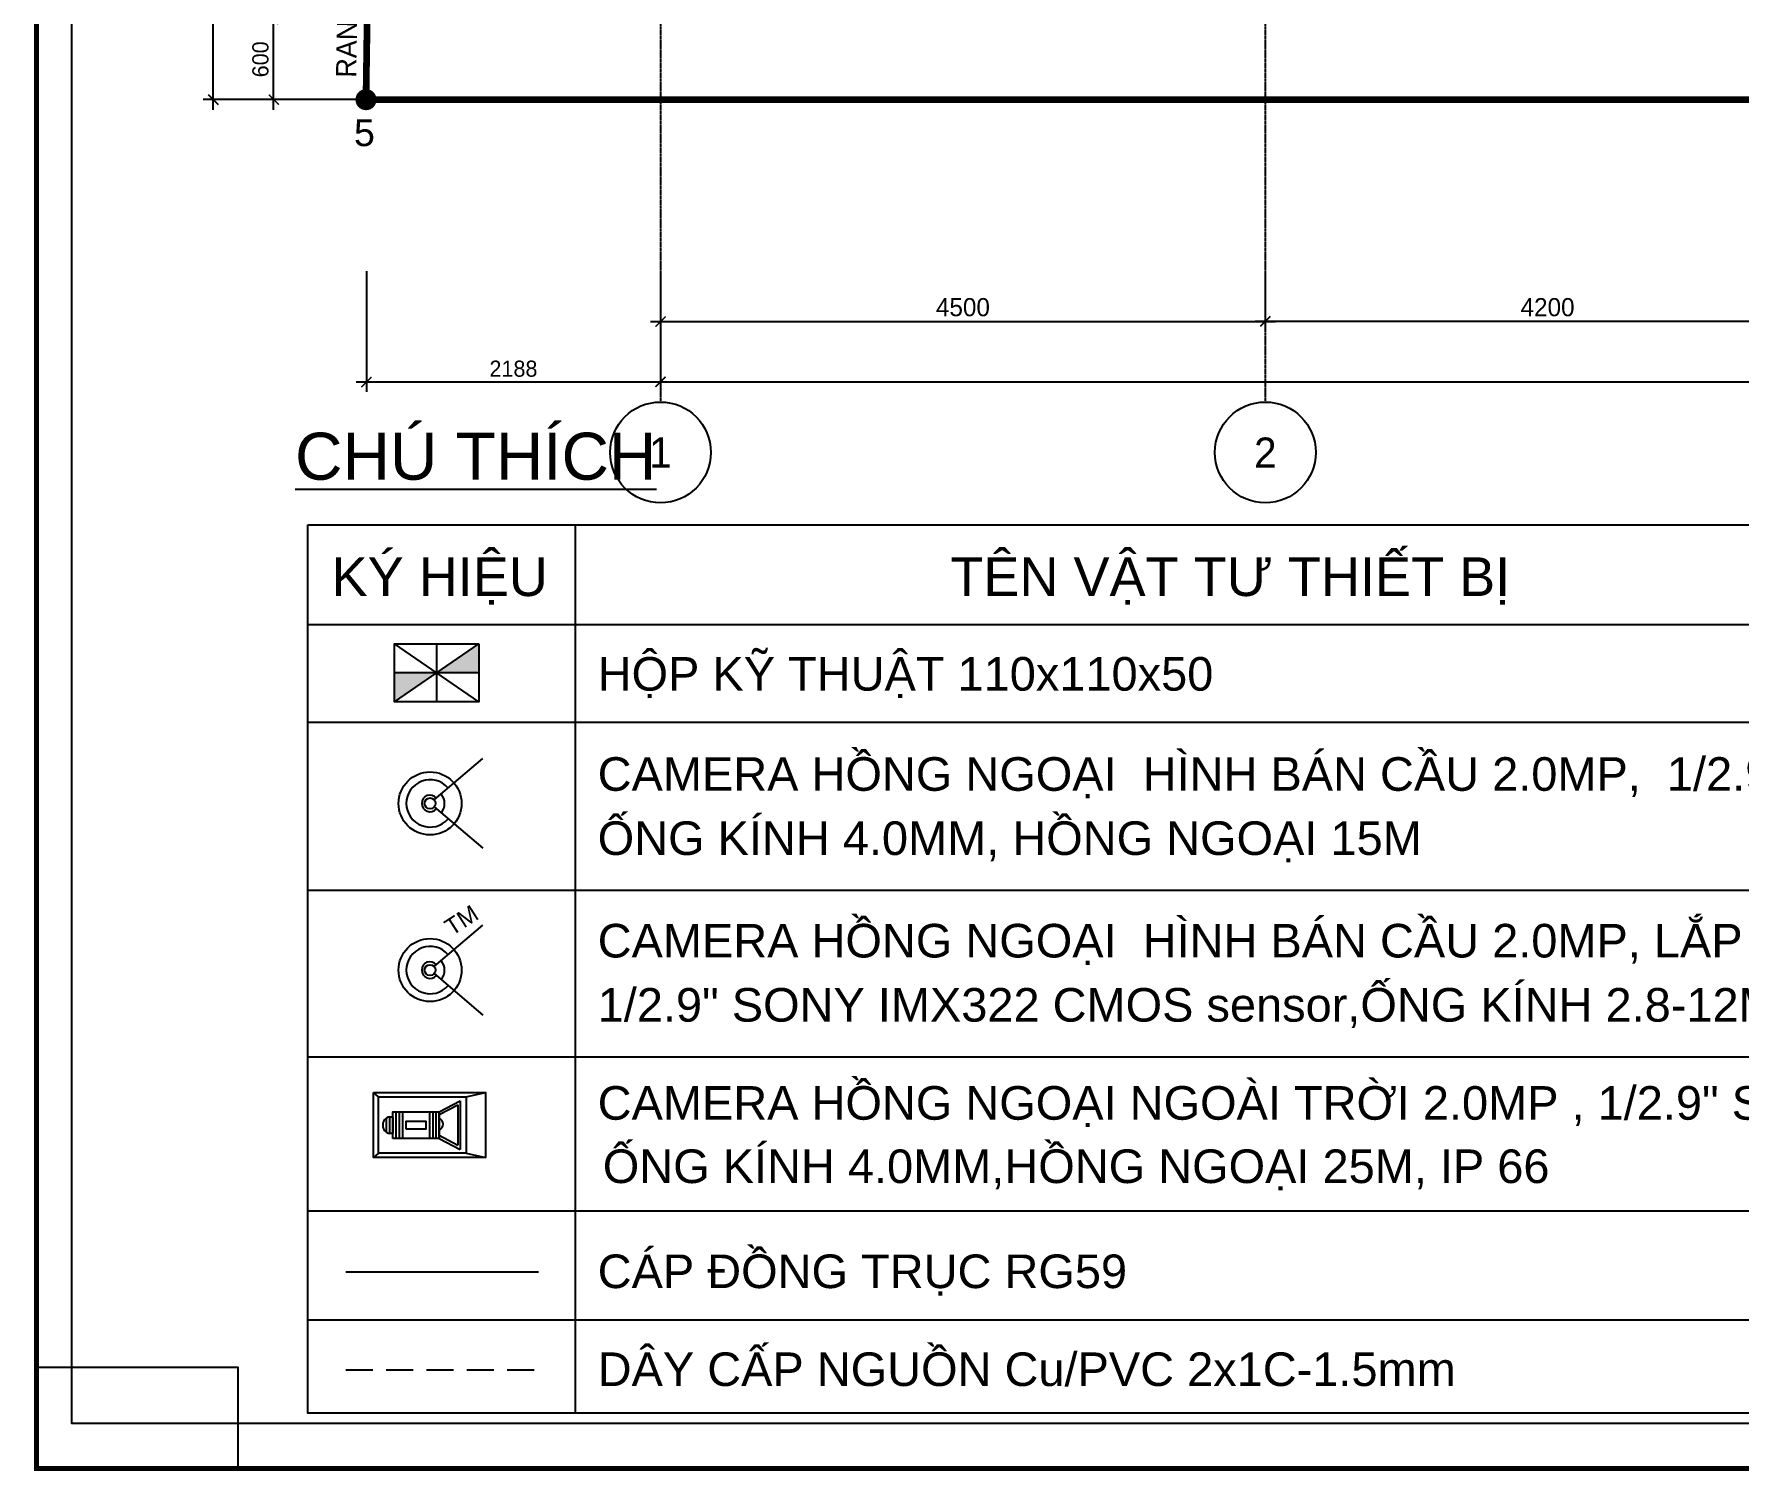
# Model space of a CAD drawing. Header units: inches. Extents: x 1721084 to 1854744, y 225101 to 488646.
# Drawn here: x 1765990 to 1778674, y 382807 to 393498 of the extents above; entities that cross this region are included whole.
import ezdxf
from ezdxf.enums import TextEntityAlignment as Align
from ezdxf.xclip import XClip

# ---------------------------------------------------------------- set-up
doc = ezdxf.new("R2010")
doc.units = ezdxf.units.IN
doc.header["$MEASUREMENT"] = 0
doc.header["$XCLIPFRAME"] = 0
for name, pattern in [('ACAD_ISO03W100', [30, 12, -18]), ('DASHDOT', [25.399999999999995, 12.7, -6.349999999999998, 0, -6.349999999999998]), ('HIDDEN', [0.375, 0.25, -0.125]), ('X-PL-BASE$0$X-GRID-BASE$0$CENTER2', [1.125, 0.75, -0.125, 0.125, -0.125]), ('X-PL-BASE$0$X-PL-BASE$0$DASHDOTX2', [2, 1, -0.5, 0, -0.5])]:
    doc.linetypes.add(name, pattern=pattern)
for name, color, linetype in [('A-ANNO-DIM 100', 252, 'Continuous'), ('CAMERA', 2, 'Continuous'), ('DIEN - DAY DIEN', 2, 'ACAD_ISO03W100'), ('PCCC', 11, 'Continuous'), ('TexPCC', 142, 'Continuous'), ('X-PL-BASE$0$X-GRID-BASE$0$A-ANNO-DIM 75', 250, 'Continuous'), ('X-PL-BASE$0$X-GRID-BASE$0$A-GRID', 250, 'X-PL-BASE$0$X-GRID-BASE$0$CENTER2'), ('X-PL-BASE$0$X-GRID-BASE$0$A-GRID-SYMB', 250, 'Continuous'), ('X-PL-BASE$0$X-PL-BASE$0$A-ANNO-DIM 75', 250, 'Continuous'), ('X-PL-BASE$0$X-PL-BASE$0$A-ANNO-RNAM', 250, 'Continuous'), ('X-PL-BASE$0$X-PL-BASE$0$A-XREF', 250, 'Continuous'), ('X-PL-BASE$0$X-PL-BASE$0$B-RanhHienTrang', 250, 'Continuous')]:
    doc.layers.add(name, color=color, linetype=linetype)
doc.layers.add('X-PL-BASE$0$X-PL-BASE$0$B-SoHieuDiem', color=250, linetype='Continuous', plot=False)
doc.layers.add('X-PL-BASE$0$X-PL-BASE$0$B-SoHieuDiem1', color=250, linetype='Continuous', plot=False)
doc.styles.add('ARIAL', font='arial.ttf')
doc.styles.add('X-PL-BASE$0$X-GRID-BASE$0$HDUNGARC', font='vn_vni.shx')
doc.styles.add('X-PL-BASE$0$X-GRID-BASE$0$SYMBTEXT', font='VAVON_.TTF')
doc.styles.add('X-PL-BASE$0$X-PL-BASE$0$HDUNGARC', font='vn_vni.shx')
doc.styles.add('X-PL-BASE$0$X-PL-BASE$0$SYMBTEXT', font='VAVON_.TTF')
doc.styles.add('X-PL-BASE$0$X-PL-BASE$0$VHELVEB', font='VHELVEB0.TTF')
doc.dimstyles.new('X-PL-BASE$0$X-GRID-BASE$0$DIM-75', dxfattribs={"dimscale": 75, "dimtxt": 1.8, "dimasz": 1, "dimexe": 1, "dimexo": 1, "dimgap": 0.5, "dimtad": 1, "dimdec": 0, "dimzin": 0, "dimdsep": 46, "dimtxsty": 'X-PL-BASE$0$X-GRID-BASE$0$HDUNGARC', "dimblk": 'X-PL-BASE$0$X-GRID-BASE$0$_ArchTick', "dimcen": 2, "dimdle": 1, "dimclrd": 256, "dimclre": 9, "dimclrt": 3, "dimadec": 0, "dimazin": 0, "dimtfac": 1, "dimtdec": 0, "dimtix": 1, "dimtmove": 2, "dimatfit": 2, "dimfxl": 1, "dimtolj": 1, "dimtzin": 0, "dimarcsym": 2})
doc.dimstyles.new('X-PL-BASE$0$X-PL-BASE$0$DIM-75', dxfattribs={"dimscale": 75, "dimtxt": 1.6, "dimasz": 1, "dimexe": 1, "dimexo": 1, "dimgap": 0.5, "dimtad": 1, "dimdec": 0, "dimzin": 0, "dimdsep": 46, "dimtxsty": 'X-PL-BASE$0$X-PL-BASE$0$HDUNGARC', "dimblk": 'X-PL-BASE$0$X-PL-BASE$0$_ArchTick', "dimcen": 2, "dimdle": 1, "dimclrd": 256, "dimclre": 9, "dimclrt": 3, "dimadec": 0, "dimazin": 0, "dimtfac": 1, "dimtdec": 0, "dimtix": 1, "dimtmove": 2, "dimatfit": 2, "dimfxl": 1, "dimtolj": 1, "dimtzin": 0, "dimarcsym": 2})

# ---------------------------------------------------------------- blocks, each defined once
blk = doc.blocks.new('X-PL-BASE$0$X-GRID-BASE$0$SYMB-GRID')
blk.add_circle((0, 0), 5)
at = {"color": 2, "style": 'X-PL-BASE$0$X-GRID-BASE$0$SYMBTEXT', "flags": 4}
blk.add_attdef('NUM', text='', height=3, dxfattribs=at).set_placement((0, 0), align=Align.MIDDLE)
blk = doc.blocks.new('X-PL-BASE$0$X-GRID-BASE$0$_ArchTick')
at = {"color": 0, "linetype": 'ByBlock', "const_width": 0.15}
blk.add_lwpolyline([(-0.5000000000000018, -0.4822552045807244), (0.5, 0.5177447954192829)], dxfattribs=at)
blk = doc.blocks.new('*D170')
at = {"layer": 'Defpoints', "color": 0, "transparency": 16777216}
for p in [(-2.2783e-12, -4200.000000207527), (4500.000000000129, -4200.000000207527), (4500.000000000129, -4650.000000207501)]:
    blk.add_point(p, dxfattribs=at)
at = {"layer": 'X-PL-BASE$0$X-GRID-BASE$0$A-ANNO-DIM 75', "color": 9, "lineweight": -2, "transparency": 16777216}
for p, q in [((-2.2829e-12, -4275.000000207525), (-2.3104e-12, -4725.000000207502)), ((4500.000000000129, -4275.000000207525), (4500.000000000129, -4725.000000207502))]:
    blk.add_line(p, q, dxfattribs=at)
at = {"layer": 'X-PL-BASE$0$X-GRID-BASE$0$A-ANNO-DIM 75', "lineweight": -2, "transparency": 16777216}
blk.add_line((-75.0000000000023, -4650.000000207501), (4575.000000000129, -4650.000000207501), dxfattribs=at)
at = {"layer": 'X-PL-BASE$0$X-GRID-BASE$0$A-ANNO-DIM 75', "lineweight": -2, "transparency": 16777216, "xscale": 75, "yscale": 75, "zscale": 75, "rotation": 180}
blk.add_blockref('X-PL-BASE$0$X-GRID-BASE$0$_ArchTick', (-2.3058e-12, -4650.000000207501), dxfattribs=at)
at = {"layer": 'X-PL-BASE$0$X-GRID-BASE$0$A-ANNO-DIM 75', "lineweight": -2, "transparency": 16777216, "xscale": 75, "yscale": 75, "zscale": 75}
blk.add_blockref('X-PL-BASE$0$X-GRID-BASE$0$_ArchTick', (4500.000000000129, -4650.000000207501), dxfattribs=at)
at = {"layer": 'X-PL-BASE$0$X-GRID-BASE$0$A-ANNO-DIM 75', "color": 3, "transparency": 16777216, "insert": (2250.000000000064, -4545.000000207502), "char_height": 135, "attachment_point": 5, "style": 'X-PL-BASE$0$X-GRID-BASE$0$HDUNGARC'}
blk.add_mtext('\\A1;4500', dxfattribs=at)
blk = doc.blocks.new('*D174')
at = {"layer": 'Defpoints', "color": 0, "transparency": 16777216}
for p in [(4.9977e-12, -4200.000000207527), (25599.99999999996, -4200.000000207527), (25599.99999999996, -5100.000000207479)]:
    blk.add_point(p, dxfattribs=at)
at = {"layer": 'X-PL-BASE$0$X-GRID-BASE$0$A-ANNO-DIM 75', "color": 9, "lineweight": -2, "transparency": 16777216}
for p, q in [((4.9931e-12, -4275.000000207525), (4.937999999999999e-12, -5175.000000207479)), ((25599.99999999996, -4275.000000207525), (25599.99999999996, -5175.000000207479))]:
    blk.add_line(p, q, dxfattribs=at)
at = {"layer": 'X-PL-BASE$0$X-GRID-BASE$0$A-ANNO-DIM 75', "lineweight": -2, "transparency": 16777216}
blk.add_line((-74.99999999999505, -5100.000000207479), (25674.99999999996, -5100.000000207479), dxfattribs=at)
at = {"layer": 'X-PL-BASE$0$X-GRID-BASE$0$A-ANNO-DIM 75', "lineweight": -2, "transparency": 16777216, "xscale": 75, "yscale": 75, "zscale": 75, "rotation": 180}
blk.add_blockref('X-PL-BASE$0$X-GRID-BASE$0$_ArchTick', (4.9426e-12, -5100.000000207479), dxfattribs=at)
at = {"layer": 'X-PL-BASE$0$X-GRID-BASE$0$A-ANNO-DIM 75', "lineweight": -2, "transparency": 16777216, "xscale": 75, "yscale": 75, "zscale": 75}
blk.add_blockref('X-PL-BASE$0$X-GRID-BASE$0$_ArchTick', (25599.99999999996, -5100.000000207479), dxfattribs=at)
at = {"layer": 'X-PL-BASE$0$X-GRID-BASE$0$A-ANNO-DIM 75', "color": 3, "transparency": 16777216, "insert": (12799.99999999998, -4995.000000207479), "char_height": 135, "attachment_point": 5, "style": 'X-PL-BASE$0$X-GRID-BASE$0$HDUNGARC'}
blk.add_mtext('\\A1;25600', dxfattribs=at)
blk = doc.blocks.new('*D183')
at = {"layer": 'Defpoints', "color": 0, "transparency": 16777216}
for p in [(4500.000000000129, -4200.000000207527), (8700, -4200.000000207527), (4500.000000000129, -4650.000000207501)]:
    blk.add_point(p, dxfattribs=at)
at = {"layer": 'X-PL-BASE$0$X-GRID-BASE$0$A-ANNO-DIM 75', "color": 9, "lineweight": -2, "transparency": 16777216}
for p, q in [((4500.000000000129, -4275.000000207525), (4500.000000000129, -4725.000000207502)), ((8700, -4275.000000207525), (8700, -4725.000000207502))]:
    blk.add_line(p, q, dxfattribs=at)
at = {"layer": 'X-PL-BASE$0$X-GRID-BASE$0$A-ANNO-DIM 75', "lineweight": -2, "transparency": 16777216}
blk.add_line((8775, -4650.000000207501), (4425.000000000131, -4650.000000207501), dxfattribs=at)
at = {"layer": 'X-PL-BASE$0$X-GRID-BASE$0$A-ANNO-DIM 75', "lineweight": -2, "transparency": 16777216, "xscale": 75, "yscale": 75, "zscale": 75, "rotation": 180}
blk.add_blockref('X-PL-BASE$0$X-GRID-BASE$0$_ArchTick', (4500.000000000129, -4650.000000207501), dxfattribs=at)
at = {"layer": 'X-PL-BASE$0$X-GRID-BASE$0$A-ANNO-DIM 75', "lineweight": -2, "transparency": 16777216, "xscale": 75, "yscale": 75, "zscale": 75}
blk.add_blockref('X-PL-BASE$0$X-GRID-BASE$0$_ArchTick', (8700, -4650.000000207501), dxfattribs=at)
at = {"layer": 'X-PL-BASE$0$X-GRID-BASE$0$A-ANNO-DIM 75', "color": 3, "transparency": 16777216, "insert": (6600.000000000065, -4545.000000207502), "char_height": 135, "attachment_point": 5, "style": 'X-PL-BASE$0$X-GRID-BASE$0$HDUNGARC'}
blk.add_mtext('\\A1;4200', dxfattribs=at)
blk = doc.blocks.new('X-PL-BASE$0$X-PL-BASE$0$_ArchTick')
at = {"color": 0, "linetype": 'ByBlock', "const_width": 0.15}
blk.add_lwpolyline([(-0.5000000000000018, -0.4822552045807244), (0.5, 0.5177447954192829)], dxfattribs=at)
blk = doc.blocks.new('*D684')
at = {"layer": 'Defpoints', "color": 0, "transparency": 16777216}
for p in [(-3328.678544014188, -999.9999999998106), (-2455.020006202403, -999.9999999998108), (-2191.332516900228, -2999.999999999712)]:
    blk.add_point(p, dxfattribs=at)
at = {"layer": 'X-PL-BASE$0$X-PL-BASE$0$A-ANNO-DIM 75', "color": 9, "lineweight": -2, "transparency": 16777216}
for p, q in [((-2530.020006202403, -999.9999999998108), (-3403.678544014188, -999.9999999998105)), ((-2266.332516900228, -2999.999999999712), (-3403.678544014189, -2999.999999999711))]:
    blk.add_line(p, q, dxfattribs=at)
at = {"layer": 'X-PL-BASE$0$X-PL-BASE$0$A-ANNO-DIM 75', "lineweight": -2, "transparency": 16777216}
blk.add_line((-3328.678544014189, -3074.999999999711), (-3328.678544014188, -924.9999999998106), dxfattribs=at)
at = {"layer": 'X-PL-BASE$0$X-PL-BASE$0$A-ANNO-DIM 75', "lineweight": -2, "transparency": 16777216, "xscale": 75, "yscale": 75, "zscale": 75}
for p, rotation in [((-3328.678544014188, -999.9999999998106), 90), ((-3328.678544014189, -2999.999999999711), 270)]:
    blk.add_blockref('X-PL-BASE$0$X-PL-BASE$0$_ArchTick', p, dxfattribs=dict(at, rotation=rotation))
at = {"layer": 'X-PL-BASE$0$X-PL-BASE$0$A-ANNO-DIM 75', "color": 3, "transparency": 16777216, "insert": (-3426.178544014188, -1999.999999999761), "char_height": 120, "attachment_point": 5, "rotation": 90, "style": 'X-PL-BASE$0$X-PL-BASE$0$HDUNGARC'}
blk.add_mtext('\\A1;2000', dxfattribs=at)
blk = doc.blocks.new('*D686')
at = {"layer": 'Defpoints', "color": 0, "transparency": 16777216}
for p in [(-2188.276561380866, -4200.000000207527), (-9.5647745e-09, -4200.000000207527), (-9.56482960910596e-09, -5100.000000207479)]:
    blk.add_point(p, dxfattribs=at)
at = {"layer": 'X-PL-BASE$0$X-PL-BASE$0$A-ANNO-DIM 75', "color": 9, "lineweight": -2, "transparency": 16777216}
for p, q in [((-2188.276561380866, -4275.000000207527), (-2188.276561380866, -5175.000000207479)), ((-9.564779092425496e-09, -4275.000000207527), (-9.564834201531457e-09, -5175.000000207479))]:
    blk.add_line(p, q, dxfattribs=at)
at = {"layer": 'X-PL-BASE$0$X-PL-BASE$0$A-ANNO-DIM 75', "lineweight": -2, "transparency": 16777216}
blk.add_line((-2263.276561380866, -5100.000000207479), (74.99999999043517, -5100.000000207479), dxfattribs=at)
at = {"layer": 'X-PL-BASE$0$X-PL-BASE$0$A-ANNO-DIM 75', "lineweight": -2, "transparency": 16777216, "xscale": 75, "yscale": 75, "zscale": 75, "rotation": 180}
blk.add_blockref('X-PL-BASE$0$X-PL-BASE$0$_ArchTick', (-2188.276561380866, -5100.000000207479), dxfattribs=at)
at = {"layer": 'X-PL-BASE$0$X-PL-BASE$0$A-ANNO-DIM 75', "lineweight": -2, "transparency": 16777216, "xscale": 75, "yscale": 75, "zscale": 75}
blk.add_blockref('X-PL-BASE$0$X-PL-BASE$0$_ArchTick', (-9.56482960910596e-09, -5100.000000207479), dxfattribs=at)
at = {"layer": 'X-PL-BASE$0$X-PL-BASE$0$A-ANNO-DIM 75', "color": 3, "transparency": 16777216, "insert": (-1094.138280695215, -5002.500000207479), "char_height": 120, "attachment_point": 5, "style": 'X-PL-BASE$0$X-PL-BASE$0$HDUNGARC'}
blk.add_mtext('\\A1;2188', dxfattribs=at)
blk = doc.blocks.new('X-PL-BASE$0$X-PL-BASE$0$RANH DAT')
at = {"color": 20, "linetype": 'X-PL-BASE$0$X-PL-BASE$0$DASHDOTX2', "ltscale": 4, "const_width": 50}
blk.add_lwpolyline([(-11627.29456309721, -102.3376698006832), (-11627.29456309721, -102.3376698006832), (-2.910383e-10, 1.164153e-10), (992.3107898987656, 14373.5282487044), (-5110.730678946215, 14733.68764396724), (-10633.96828031746, 15059.63101499682), (-41580.12939057983, 16885.85990410079), (-41827.60296804322, -102.3376699942382), (-17866.78343735436, -102.337669765111), (-11627.29456321617, -102.3376697921485)], dxfattribs=at)
at = {"layer": 'X-PL-BASE$0$X-PL-BASE$0$B-SoHieuDiem1', "const_width": 78.39999999999998}
blk.add_lwpolyline([(-41866.70203166061, -99.52640274440886, 1), (-41788.50390442562, -105.1489372441042, 1)], format="xyb", close=True, dxfattribs=at)
at = {"layer": 'X-PL-BASE$0$X-PL-BASE$0$A-ANNO-RNAM', "insert": (-41966.95550611096, 574.2474264713583), "char_height": 150, "width": 5649.764704245291, "attachment_point": 5, "rotation": 89, "style": 'X-PL-BASE$0$X-PL-BASE$0$SYMBTEXT'}
blk.add_mtext('RANH ÑAÁT', dxfattribs=at)
at = {"layer": 'X-PL-BASE$0$X-PL-BASE$0$B-SoHieuDiem', "style": 'X-PL-BASE$0$X-PL-BASE$0$VHELVEB'}
blk.add_text('5', height=200, dxfattribs=at).set_placement((-41916.93458440444, -448.2561537951551))
blk = doc.blocks.new('*D689')
at = {"layer": 'Defpoints', "color": 0, "transparency": 16777216}
for p in [(-2878.678544014191, -2399.999999938294), (-2455.020006202403, -2399.999999938294), (-2191.332516900228, -2999.999999996058)]:
    blk.add_point(p, dxfattribs=at)
at = {"layer": 'X-PL-BASE$0$X-PL-BASE$0$A-ANNO-DIM 75', "color": 9, "lineweight": -2, "transparency": 16777216}
for p, q in [((-2530.020006202403, -2399.999999938294), (-2953.678544014191, -2399.999999938294)), ((-2266.332516900228, -2999.999999996058), (-2953.678544014191, -2999.999999996058))]:
    blk.add_line(p, q, dxfattribs=at)
at = {"layer": 'X-PL-BASE$0$X-PL-BASE$0$A-ANNO-DIM 75', "lineweight": -2, "transparency": 16777216}
blk.add_line((-2878.678544014192, -3074.999999996058), (-2878.678544014191, -2324.999999938294), dxfattribs=at)
at = {"layer": 'X-PL-BASE$0$X-PL-BASE$0$A-ANNO-DIM 75', "lineweight": -2, "transparency": 16777216, "xscale": 75, "yscale": 75, "zscale": 75}
for p, rotation in [((-2878.678544014191, -2399.999999938294), 90), ((-2878.678544014191, -2999.999999996058), 270)]:
    blk.add_blockref('X-PL-BASE$0$X-PL-BASE$0$_ArchTick', p, dxfattribs=dict(at, rotation=rotation))
at = {"layer": 'X-PL-BASE$0$X-PL-BASE$0$A-ANNO-DIM 75', "color": 3, "transparency": 16777216, "insert": (-2976.178544014191, -2699.999999967176), "char_height": 120, "attachment_point": 5, "rotation": 90, "style": 'X-PL-BASE$0$X-PL-BASE$0$HDUNGARC'}
blk.add_mtext('\\A1;600', dxfattribs=at)
blk = doc.blocks.new('I.A.M TITLEBLOCK - A2 -H')
at = {"const_width": 0.5}
blk.add_lwpolyline([(5, 2.999999999999972), (591.9999999999998, 2.999999999999886), (589.9999999999998, 417), (5, 417.0000000000002)], close=True, dxfattribs=at)
at = {"layer": 'Defpoints', "color": 8}
blk.add_lwpolyline([(5, 3.000000350111236), (25, 3.000000350111236), (25, 13.00000035011123), (5, 13.00000035011123)], close=True, dxfattribs=at)
blk = doc.blocks.new('698af3')
at = {"layer": 'PCCC'}
h = blk.add_hatch(color=256, dxfattribs=at)
h.paths.add_polyline_path([(-242526.4515556002, 735778.5363961216), (-242351.4953800899, 735524.4451143703), (-242351.4953800899, 735778.5363961217)])
h.paths.add_polyline_path([(-242351.4953800899, 735524.4451143703), (-242351.4953800899, 735270.353832619), (-242176.5392045799, 735270.353832619)])
for p, q in [((-242176.5392045798, 735778.5363961216), (-242526.4515556002, 735270.353832619)), ((-242176.5392045798, 735270.353832619), (-242526.4515556002, 735778.5363961216)), ((-242351.4953800899, 735778.5363961216), (-242351.4953800899, 735270.353832619)), ((-242526.4515556002, 735524.4451143703), (-242176.5392045798, 735524.4451143703))]:
    blk.add_line(p, q, dxfattribs=at)
blk.add_lwpolyline([(-242526.4515556002, 735778.5363961216), (-242176.5392045798, 735778.5363961216), (-242176.5392045798, 735270.353832619), (-242526.4515556002, 735270.353832619)], close=True, dxfattribs=at)
blk = doc.blocks.new('C3')
at = {"layer": 'CAMERA', "color": 142}
for p, q in [((229715.5539634958, 35030.81197057175), (229173.6742924595, 34396.03102770127)), ((229807.4707588405, 35030.81197057172), (230349.3504298771, 34396.03102770148))]:
    blk.add_line(p, q, dxfattribs=at)
at = {"layer": 'CAMERA'}
blk.add_circle((229761.5123611682, 35084.64959646283), 412.1698115390026, dxfattribs=at)
at = {"layer": 'CAMERA', "color": 142}
blk.add_circle((229761.5123611682, 35084.64959646282), 70.78604578723753, dxfattribs=at)
at = {"layer": 'CAMERA', "color": 252}
for centre, radius, start, end in [((229761.5123611682, 35084.64959646283), 310.2277270251499, 310.4856721771867, 229.5143278228133), ((229761.5123611682, 35084.64959646282), 108.6542135993546, 310.4856721771623, 229.5143278227866), ((229761.5123611682, 35084.64959646282), 190.3964792308931, 229.5143278228009, 310.4856721771867)]:
    blk.add_arc(centre, radius, start, end, dxfattribs=at)
blk = doc.blocks.new('CCN')
at = {"layer": 'CAMERA', "color": 252}
for p, q in [((139315.8801169941, 51989.37427525943), (139763.8884176138, 51989.37427525943)), ((139315.8801169941, 51934.1036984215), (139763.8884176138, 51934.1036984215)), ((139315.8801169941, 51878.83312158356), (139763.8884176138, 51878.83312158356)), ((139315.8801169941, 51424.02549066453), (139763.8884176138, 51424.02549066453)), ((139315.8801169941, 51368.75491382658), (139763.8884176138, 51368.75491382658)), ((139315.8801169941, 51313.48433698865), (139763.8884176138, 51313.48433698865)), ((139368.6550771076, 51262.96133313022), (139203.0861185244, 50952.39267907573)), ((139718.1507476462, 51262.96133313022), (139883.7197062294, 50952.39267907573))]:
    blk.add_line(p, q, dxfattribs=at)
at = {"layer": 'CAMERA'}
for p, q in [((139315.8801169941, 51262.96133313022), (139128.0059016106, 50910.55323258707)), ((139763.8884176138, 51262.96133313022), (139951.7626329973, 50910.55323258707))]:
    blk.add_line(p, q, dxfattribs=at)
blk.add_lwpolyline([(139315.8801169941, 52046.83238175139), (139763.8884176138, 52046.83238175139), (139763.8884176138, 51262.96133313022), (139315.8801169941, 51262.96133313022)], close=True, dxfattribs=at)
at = {"layer": 'CAMERA', "color": 252}
blk.add_lwpolyline([(139471.553214884, 51820.39620871947), (139608.215319724, 51820.39620871947), (139608.215319724, 51491.40804203786), (139471.553214884, 51491.40804203786)], close=True, dxfattribs=at)
at = {"layer": 'CAMERA'}
for points in [[(139315.8801169941, 51262.96133313022), (139763.8884176138, 51262.96133313022)], [(139951.7626329973, 50910.55323258707), (139128.0059016106, 50910.55323258707)]]:
    blk.add_lwpolyline(points, dxfattribs=at)
at = {"layer": 'CAMERA', "color": 252}
blk.add_lwpolyline([(139883.7197062294, 50952.39267907573), (139203.0861185244, 50952.39267907573)], dxfattribs=at)
blk.add_arc((139555.633544491, 51302.9521364386), 103.9176802170721, 202.6332838919741, 337.3667161080135, dxfattribs=at)
blk = doc.blocks.new('C2')
at = {"layer": 'CAMERA', "color": 252}
for p, q in [((140548.3075924766, 51898.53797880664), (140316.6718721305, 51898.53797880664)), ((140574.7032529928, 51841.07987231469), (140290.2762116142, 51841.07987231469))]:
    blk.add_line(p, q, dxfattribs=at)
at = {"layer": 'CAMERA'}
blk.add_lwpolyline([(140574.7032529928, 51841.07987231469), (140574.7032529928, 51783.62176582275), (140290.2762116142, 51783.62176582275), (140290.2762116142, 51841.07987231469)], dxfattribs=at)
blk.add_arc((140432.4897323035, 51810.54045025216), 145.4556350464081, 12.1198296463737, 167.8801703536263, dxfattribs=at)
blk.add_blockref('CCN', (892.6054649995641, -263.2106159286341), dxfattribs=at)
blk = doc.blocks.new('nn')
at = {"layer": 'CAMERA', "color": 252}
for p, q in [((138919.5471242203, -107494.0610649325), (138834.0578124885, -107420.8919096989)), ((140397.9791436578, -107494.0610649324), (140727.7548574878, -107420.8919096988)), ((138919.5471242203, -107494.0610649325), (140397.9791436578, -107494.0610649324)), ((138919.5471242203, -108448.2035011566), (138919.5471242203, -107494.0610649325)), ((140397.9791436578, -107494.0610649324), (140397.9791436578, -108448.2035011566)), ((138919.5471242203, -108448.2035011566), (138834.0578124885, -108521.3726563902)), ((140397.9791436578, -108448.2035011566), (138919.5471242203, -108448.2035011566)), ((140397.9791436578, -108448.2035011566), (140727.7548574878, -108521.3726563902))]:
    blk.add_line(p, q, dxfattribs=at)
at = {"layer": 'CAMERA'}
blk.add_lwpolyline([(138834.0578124885, -107420.8919096988), (140727.7548574878, -107420.8919096988), (140727.7548574878, -108521.3726563902), (138834.0578124885, -108521.3726563902)], close=True, dxfattribs=at)
at = {"layer": 'CAMERA', "rotation": 90}
blk.add_blockref('C2', (190944.9439793499, -248405.7129455522), dxfattribs=at)
blk = doc.blocks.new('Chú Thích')
at = {"layer": 'PCCC'}
for p, q in [((2001.14539893443, -22.27537694852799), (2001.14539893443, -6633.42320031449)), ((11.80843686405569, -763.0583166353754), (18719.57934450731, -763.0583166353754)), ((293.9650231846608, -5580.528338097603), (1728.147078263457, -5580.528338097603))]:
    blk.add_line(p, q, dxfattribs=at)
at = {"layer": 'PCCC', "color": 37}
for p, q in [((11.80843686405569, -1491.71863673818), (18719.57934450731, -1491.71863673818)), ((11.80843686405569, -2740.122171669267), (18719.57934450731, -2740.122171669267)), ((11.80843686405569, -3980.341490621919), (18719.57934450731, -3980.341490621919)), ((11.80843686405569, -5127.349610113539), (18719.57934450731, -5127.349610113539)), ((11.80843686405569, -5937.248667204287), (18719.57934450731, -5937.248667204287))]:
    blk.add_line(p, q, dxfattribs=at)
at = {"layer": 'PCCC', "linetype": 'HIDDEN', "ltscale": 800}
blk.add_line((293.9650231846608, -6309.188658200423), (1728.147078263457, -6309.188658200423), dxfattribs=at)
at = {"layer": 'PCCC'}
blk.add_lwpolyline([(11.80843686405569, -22.27537694852799), (18719.57934450731, -22.27537694852799), (18719.57934450731, -6633.42320031449), (11.80843686405569, -6633.42320031449)], close=True, dxfattribs=at)
at = {"layer": 'CAMERA', "xscale": 0.568682713046049, "yscale": 0.568682713046049, "zscale": 0.568682713046049, "rotation": 90}
for p in [(20872.44966236537, -132756.5304041228), (20872.44966236537, -133996.7497230755)]:
    blk.add_blockref('C3', p, dxfattribs=at)
at = {"layer": 'CAMERA', "xscale": 0.4402944000127416, "yscale": 0.4402944000127416, "zscale": 0.4402944000127416}
blk.add_blockref('nn', (-60627.71250004746, 43050.97204169798), dxfattribs=at)
at = {"layer": 'PCCC', "xscale": 1.23200000002786, "yscale": 1.23200000002786, "zscale": 1.23200000002786, "rotation": 270}
blk.add_blockref('698af3', (-905196.6721825692, -299701.1325109764), dxfattribs=at)
at = {"layer": 'TexPCC', "color": 7, "style": 'ARIAL'}
for s, height, p in [('%%UCHÚ THÍCH', 350, (1260.256939860061, 313.3090289440006)), ('KÝ HIỆU', 288, (992.7811748128734, -552.0252080283244)), ('TÊN VẬT TƯ THIẾT BỊ', 288, (6874.20372899517, -552.0252080283244))]:
    blk.add_text(s, height=height, dxfattribs=at).set_placement(p, align=Align.CENTER)
for s, p in [('HỘP KỸ THUẬT 110x110x50', (2167.720812990854, -1256.192708165312)), ('CAMERA HỒNG NGOẠI  HÌNH BÁN CẦU 2.0MP,  1/2.9" SONY IMX322 CMOS sensor,', (2167.720812990854, -2001.429512908464)), ('ỐNG KÍNH 4.0MM, HỒNG NGOẠI 15M ', (2167.720812990854, -2478.855594499037)), ('CAMERA HỒNG NGOẠI  HÌNH BÁN CẦU 2.0MP, LẮP TRONG THANG MÁY, ', (2167.720812990854, -3241.648831861115)), ('1/2.9" SONY IMX322 CMOS sensor,ỐNG KÍNH 2.8-12MM, HỒNG NGOẠI 15M ', (2167.720812990854, -3719.074913451688)), ('CAMERA HỒNG NGOẠI NGOÀI TRỜI 2.0MP , 1/2.9" SONY IMX322 CMOS sensor,', (2167.720812990854, -4448.907395428047)), ('ỐNG KÍNH 4.0MM,HỒNG NGOẠI 25M, IP 66 ', (2205.518170600757, -4920.108717818744)), ('CÁP ĐỒNG TRỤC RG59', (2167.720812990854, -5701.72273863155)), ('DÂY CẤP NGUỒN Cu/PVC 2x1C-1.5mm', (2167.720812990854, -6430.383058734325))]:
    blk.add_text(s, height=250, dxfattribs=at).set_placement(p)
blk.add_text('TM', height=125, rotation=32.69729470274764, dxfattribs=at).set_placement((1081.580035609055, -3084.604373695718))
blk = doc.blocks.new('X-PL-BASE$0$X-GRID-BASE')
at = {"layer": 'X-PL-BASE$0$X-GRID-BASE$0$A-GRID', "ltscale": 8}
for p, q in [((5.9835e-12, 15788.19757388748), (-2.3166e-12, -5250.000000207478)), ((4500.000000000136, 15788.19757388748), (4500.000000000129, -5250.000000207478))]:
    blk.add_line(p, q, dxfattribs=at)
at = {"layer": 'X-PL-BASE$0$X-GRID-BASE$0$A-GRID-SYMB'}
ref = blk.add_blockref('X-PL-BASE$0$X-GRID-BASE$0$SYMB-GRID', (7.07381e-11, -5625.000000207478), dxfattribs=dict(at, xscale=75, yscale=75, zscale=75))
ref.add_attrib('NUM', '1', dxfattribs={"layer": '0', "color": 2, "height": 224.9999999999999, "style": 'X-PL-BASE$0$X-GRID-BASE$0$SYMBTEXT'}).set_placement((7.07381e-11, -5625.000000207478), align=Align.MIDDLE)
ref = blk.add_blockref('X-PL-BASE$0$X-GRID-BASE$0$SYMB-GRID', (4500.000000000129, -5625.000000207455), dxfattribs=dict(at, xscale=75, yscale=75, zscale=75))
ref.add_attrib('NUM', '2', dxfattribs={"layer": '0', "color": 2, "height": 224.9999999999999, "style": 'X-PL-BASE$0$X-GRID-BASE$0$SYMBTEXT'}).set_placement((4500.000000000129, -5625.000000207455), align=Align.MIDDLE)
at = {"layer": 'X-PL-BASE$0$X-GRID-BASE$0$A-ANNO-DIM 75'}
for base, p1, p2, picture, middle in [((4500.000000000129, -4650.000000207501), (-2.2783e-12, -4200.000000207527), (4500.000000000129, -4200.000000207527), '*D170', (2250.000000000064, -4545.000000207502)), ((25599.99999999996, -5100.000000207479), (4.9977e-12, -4200.000000207527), (25599.99999999996, -4200.000000207527), '*D174', (12799.99999999998, -4995.000000207479))]:
    dim = blk.add_linear_dim(base=base, p1=p1, p2=p2, dimstyle='X-PL-BASE$0$X-GRID-BASE$0$DIM-75', dxfattribs=at)
    dim.commit()
    dim.dimension.update_dxf_attribs({"geometry": picture, "text_midpoint": middle})
dim = blk.add_linear_dim(base=(4500.000000000129, -4650.000000207501), p1=(8700, -4200.000000207527), p2=(4500.000000000129, -4200.000000207527), angle=180, dimstyle='X-PL-BASE$0$X-GRID-BASE$0$DIM-75', dxfattribs=at)
dim.commit()
dim.dimension.update_dxf_attribs({"geometry": '*D183', "text_midpoint": (6600.000000000065, -4545.000000207502)})
blk = doc.blocks.new('X-PL-BASE')
at = {"layer": 'Defpoints', "color": 5}
blk.add_lwpolyline([(34696.32145598597, -12850.40767212701), (-4378.678544014038, -12850.40767212701), (-4378.678544014038, 17749.59232787299), (34696.32145598597, 17749.59232787299)], close=True, dxfattribs=at)
blk.add_lwpolyline([(34696.32145598597, -12850.40767212701), (-4378.678544014038, -12850.40767212701), (-4378.678544014038, 17749.59232787299), (34696.32145598597, 17749.59232787299)], close=True, dxfattribs=at)
at = {"layer": 'X-PL-BASE$0$X-PL-BASE$0$A-XREF', "color": 250}
blk.add_blockref('X-PL-BASE$0$X-GRID-BASE', (0, 0), dxfattribs=at)
at = {"layer": 'X-PL-BASE$0$X-PL-BASE$0$B-RanhHienTrang'}
blk.add_blockref('X-PL-BASE$0$X-PL-BASE$0$RANH DAT', (39636.32640790709, -2897.662330001818), dxfattribs=at)
at = {"layer": 'X-PL-BASE$0$X-PL-BASE$0$A-ANNO-DIM 75'}
for base, p1, p2, picture, middle in [((-3328.678544014188, -999.9999999998106), (-2191.332516900228, -2999.999999999712), (-2455.020006202403, -999.9999999998108), '*D684', (-3426.178544014188, -1999.999999999761)), ((-2878.678544014191, -2399.999999938294), (-2191.332516900228, -2999.999999996058), (-2455.020006202403, -2399.999999938294), '*D689', (-2976.178544014191, -2699.999999967176))]:
    dim = blk.add_linear_dim(base=base, p1=p1, p2=p2, angle=90, dimstyle='X-PL-BASE$0$X-PL-BASE$0$DIM-75', dxfattribs=at)
    dim.commit()
    dim.dimension.update_dxf_attribs({"geometry": picture, "text_midpoint": middle})
dim = blk.add_linear_dim(base=(-9.56482960910596e-09, -5100.000000207479), p1=(-2188.276561380866, -4200.000000207527), p2=(-9.5647745e-09, -4200.000000207527), dimstyle='X-PL-BASE$0$X-PL-BASE$0$DIM-75', dxfattribs=at)
dim.commit()
dim.dimension.update_dxf_attribs({"geometry": '*D686', "text_midpoint": (-1094.138280695215, -5002.500000207479)})

msp = doc.modelspace()

# ---------------------------------------------------------------- block references
ref = msp.add_blockref('X-PL-BASE', (1770650.38168202, 396010.5894645699))
XClip(ref).set_block_clipping_path([(-4378.678544014081, -12850.40767212701), (34696.321455986006, 17749.59232787299)])

# ---------------------------------------------------------------- next in the draw order: block references
at = {"layer": 'A-ANNO-DIM 100', "xscale": 75, "yscale": 75, "zscale": 75}
msp.add_blockref('I.A.M TITLEBLOCK - A2 -H', (1765633.5, 382601), dxfattribs=at)
at = {"layer": 'DIEN - DAY DIEN', "linetype": 'DASHDOT'}
msp.add_blockref('Chú Thích', (1768015.220451852, 389869.2032324049), dxfattribs=at)

doc.saveas('drawing.dxf')
